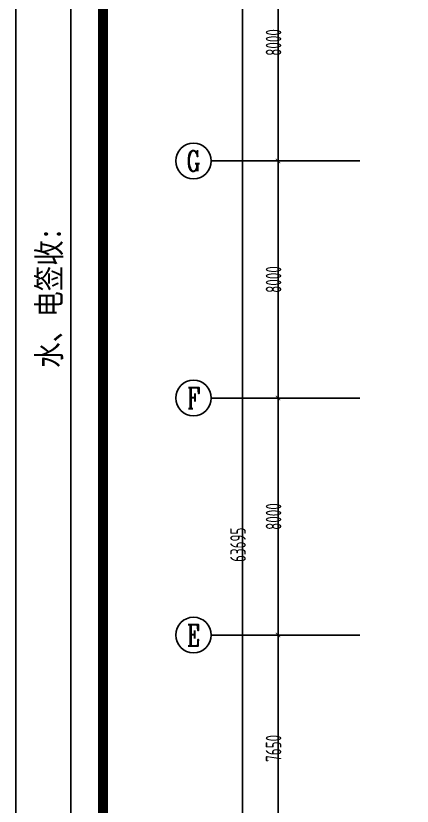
# Model space of a CAD drawing. Header units: inches. Extents: x 871252 to 1312932, y -88801 to 86720.
# Drawn here: x 873064 to 886440, y -59221 to -32545 of the extents above; entities that cross this region are included whole.
import ezdxf
from ezdxf.enums import TextEntityAlignment as Align

# ---------------------------------------------------------------- set-up
doc = ezdxf.new("R2010")
doc.units = ezdxf.units.IN
doc.header["$MEASUREMENT"] = 0
for name, color, linetype in [('AXIS', 3, 'Continuous'), ('AXIS_TEXT', 7, 'Continuous'), ('外框', 7, 'Continuous')]:
    doc.layers.add(name, color=color, linetype=linetype)
doc.styles.add('_TCH_AXIS', font='COMPLEX', dxfattribs={"bigfont": 'GBCBIG'})
doc.styles.add('_TCH_DIM_T3', font='TSSDENG', dxfattribs={"width": 0.64, "bigfont": 'TSSDCHN'})
doc.styles.add('COMPLEX', font='stylu.ttf')
doc.styles.add('宋体平面', font='', dxfattribs={"width": 0.8})
doc.styles.get('宋体平面').set_extended_font_data('SimSun')
doc.dimstyles.new('_TCH_ARCH&&150', dxfattribs={"dimtxt": 525, "dimasz": 150, "dimexe": 375, "dimexo": 450, "dimgap": 150, "dimtad": 1, "dimdec": 0, "dimzin": 0, "dimdsep": 46, "dimtxsty": '_TCH_DIM_T3', "dimblk": 'ARCHTICK', "dimcen": 0.09, "dimclrt": 7, "dimazin": 2, "dimtfac": 1, "dimtdec": 0, "dimtix": 1, "dimtmove": 2, "dimatfit": 3, "dimfxl": 0, "dimtolj": 1, "dimtzin": 0, "dimarcsym": 0})

# ---------------------------------------------------------------- blocks, each defined once
blk = doc.blocks.new('_ArchTick')
at = {"color": 0, "linetype": 'ByBlock', "const_width": 0.15}
blk.add_lwpolyline([(-0.5, -0.5), (0.5, 0.5)], dxfattribs=at)
blk = doc.blocks.new('*D118')
at = {"layer": 'AXIS', "color": 0, "lineweight": -2, "transparency": 16777216}
for p, q in [((884222, -53445), (881537, -53445)), ((881912, -61095), (881912, -53445)), ((884222, -61095), (881537, -61095))]:
    blk.add_line(p, q, dxfattribs=at)
at = {"layer": 'Defpoints', "color": 0, "transparency": 16777216}
for p in [(881912, -53445), (884672, -53445), (884672, -61095)]:
    blk.add_point(p, dxfattribs=at)
at = {"layer": 'AXIS', "color": 0, "lineweight": -2, "transparency": 16777216, "xscale": 150, "yscale": 150, "zscale": 150}
for p, rotation in [((881912, -53445), 90), ((881912, -61095), 270)]:
    blk.add_blockref('_ArchTick', p, dxfattribs=dict(at, rotation=rotation))
at = {"layer": 'AXIS', "color": 7, "transparency": 16777216, "insert": (881762, -57270), "char_height": 525, "attachment_point": 5, "rotation": 90, "style": '_TCH_DIM_T3'}
blk.add_mtext('\\A1;7650', dxfattribs=at)
blk = doc.blocks.new('*D119')
at = {"layer": 'AXIS', "color": 0, "lineweight": -2, "transparency": 16777216}
for p, q in [((884222, -45445), (881537, -45445)), ((881912, -53445), (881912, -45445)), ((884222, -53445), (881537, -53445))]:
    blk.add_line(p, q, dxfattribs=at)
at = {"layer": 'Defpoints', "color": 0, "transparency": 16777216}
for p in [(881912, -45445), (884672, -45445), (884672, -53445)]:
    blk.add_point(p, dxfattribs=at)
at = {"layer": 'AXIS', "color": 0, "lineweight": -2, "transparency": 16777216, "xscale": 150, "yscale": 150, "zscale": 150}
for p, rotation in [((881912, -45445), 90), ((881912, -53445), 270)]:
    blk.add_blockref('_ArchTick', p, dxfattribs=dict(at, rotation=rotation))
at = {"layer": 'AXIS', "color": 7, "transparency": 16777216, "insert": (881762, -49445), "char_height": 525, "attachment_point": 5, "rotation": 90, "style": '_TCH_DIM_T3'}
blk.add_mtext('\\A1;8000', dxfattribs=at)
blk = doc.blocks.new('*D120')
at = {"layer": 'AXIS', "color": 0, "lineweight": -2, "transparency": 16777216}
for p, q in [((884222, -37445), (881537, -37445)), ((881912, -45445), (881912, -37445)), ((884222, -45445), (881537, -45445))]:
    blk.add_line(p, q, dxfattribs=at)
at = {"layer": 'Defpoints', "color": 0, "transparency": 16777216}
for p in [(881912, -37445), (884672, -37445), (884672, -45445)]:
    blk.add_point(p, dxfattribs=at)
at = {"layer": 'AXIS', "color": 0, "lineweight": -2, "transparency": 16777216, "xscale": 150, "yscale": 150, "zscale": 150}
for p, rotation in [((881912, -37445), 90), ((881912, -45445), 270)]:
    blk.add_blockref('_ArchTick', p, dxfattribs=dict(at, rotation=rotation))
at = {"layer": 'AXIS', "color": 7, "transparency": 16777216, "insert": (881762, -41445), "char_height": 525, "attachment_point": 5, "rotation": 90, "style": '_TCH_DIM_T3'}
blk.add_mtext('\\A1;8000', dxfattribs=at)
blk = doc.blocks.new('*D121')
at = {"layer": 'AXIS', "color": 0, "lineweight": -2, "transparency": 16777216}
for p, q in [((884222, -29445), (881537, -29445)), ((881912, -37445), (881912, -29445)), ((884222, -37445), (881537, -37445))]:
    blk.add_line(p, q, dxfattribs=at)
at = {"layer": 'Defpoints', "color": 0, "transparency": 16777216}
for p in [(881912, -29445), (884672, -29445), (884672, -37445)]:
    blk.add_point(p, dxfattribs=at)
at = {"layer": 'AXIS', "color": 0, "lineweight": -2, "transparency": 16777216, "xscale": 150, "yscale": 150, "zscale": 150}
for p, rotation in [((881912, -29445), 90), ((881912, -37445), 270)]:
    blk.add_blockref('_ArchTick', p, dxfattribs=dict(at, rotation=rotation))
at = {"layer": 'AXIS', "color": 7, "transparency": 16777216, "insert": (881762, -33445), "char_height": 525, "attachment_point": 5, "rotation": 90, "style": '_TCH_DIM_T3'}
blk.add_mtext('\\A1;8000', dxfattribs=at)
blk = doc.blocks.new('*D124')
at = {"layer": 'AXIS', "color": 0, "lineweight": -2, "transparency": 16777216}
for p, q in [((884222, -18550), (880337, -18550)), ((880712, -82245), (880712, -18550)), ((884222, -82245), (880337, -82245))]:
    blk.add_line(p, q, dxfattribs=at)
at = {"layer": 'Defpoints', "color": 0, "transparency": 16777216}
for p in [(880712, -18550), (884672, -18550), (884672, -82245)]:
    blk.add_point(p, dxfattribs=at)
at = {"layer": 'AXIS', "color": 0, "lineweight": -2, "transparency": 16777216, "xscale": 150, "yscale": 150, "zscale": 150}
for p, rotation in [((880712, -18550), 90), ((880712, -82245), 270)]:
    blk.add_blockref('_ArchTick', p, dxfattribs=dict(at, rotation=rotation))
at = {"layer": 'AXIS', "color": 7, "transparency": 16777216, "insert": (880562, -50397), "char_height": 525, "attachment_point": 5, "rotation": 90, "style": '_TCH_DIM_T3'}
blk.add_mtext('\\A1;63695', dxfattribs=at)
blk = doc.blocks.new('_AXISO')
blk.add_circle((0, 0), 0.5)
at = {"layer": 'AXIS_TEXT', "style": 'COMPLEX', "width": 1.041667}
blk.add_attdef('A', text='', height=0.56, dxfattribs=at).set_placement((-0.25, -0.28), (0.25, -0.28), align=Align.FIT)

msp = doc.modelspace()

# ---------------------------------------------------------------- linework, layer by layer
at = {"layer": 'AXIS'}
for p, q in [((884672, -37444.6), (879661.5, -37444.6)), ((884672, -45444.6), (879661.5, -45444.6)), ((884672, -53444.6), (879661.5, -53444.6))]:
    msp.add_line(p, q, dxfattribs=at)
at = {"layer": '外框', "lineweight": -2}
for p, q in [((873063.6, -87928.3), (873063.6, -8690.5)), ((874915.1, -88019.3), (874915.1, -8690.5))]:
    msp.add_line(p, q, dxfattribs=at)
at = {"layer": '外框', "lineweight": -2, "const_width": 330.9}
msp.add_lwpolyline([(879313.3, -86975.1), (983553.9, -86975.1, 0.4142136), (986863.1, -83665.9), (986863.1, -13071.6, 0.4142136), (983553.9, -9762.4), (879313.3, -9762.4, 0.4142136), (876004.1, -13071.6), (876004.1, -83665.9, 0.4142136)], format="xyb", close=True, dxfattribs=at)

# ---------------------------------------------------------------- block references
at = {"layer": 'AXIS'}
ref = msp.add_blockref('_AXISO', (879061.5, -37444.6), dxfattribs=dict(at, xscale=1200, yscale=1200, zscale=1200))
ref.add_attrib('A', 'G', dxfattribs={"layer": 'AXIS_TEXT', "height": 692.8, "style": '_TCH_AXIS', "width": 0.8}).set_placement((878824, -37791), (879299, -37791), align=Align.FIT)
ref = msp.add_blockref('_AXISO', (879061.5, -45444.6), dxfattribs=dict(at, xscale=1200, yscale=1200, zscale=1200))
ref.add_attrib('A', 'F', dxfattribs={"layer": 'AXIS_TEXT', "height": 717.3, "style": '_TCH_AXIS', "width": 0.8}).set_placement((878842.9, -45803.3), (879280.1, -45803.3), align=Align.FIT)
ref = msp.add_blockref('_AXISO', (879061.5, -53444.6), dxfattribs=dict(at, xscale=1200, yscale=1200, zscale=1200))
ref.add_attrib('A', 'E', dxfattribs={"layer": 'AXIS_TEXT', "height": 717.3, "style": '_TCH_AXIS', "width": 0.8}).set_placement((878842.9, -53803.3), (879280.1, -53803.3), align=Align.FIT)

# ---------------------------------------------------------------- texts
at = {"layer": '外框', "lineweight": -2, "style": '宋体平面', "width": 0.8}
msp.add_text('业主签收:                                      土建签收:                                     水、电签收:', height=788.414, rotation=90, dxfattribs=at).set_placement((874579.6, -84344.7))

# ---------------------------------------------------------------- dimensions: what is measured, and where the dimension line sits
at = {"layer": 'AXIS'}
for p1, p2, distance, picture, middle in [((884672.0178, -82244.6343), (884672.0178, -18550.0611), 3960.5, '*D124', (880561.5178, -50397.3477)), ((884672, -37444.6), (884672, -29444.6), 2760.5, '*D121', (881761.5, -33444.6)), ((884672, -45444.6), (884672, -37444.6), 2760.5, '*D120', (881761.5, -41444.6)), ((884672, -53444.6), (884672, -45444.6), 2760.5, '*D119', (881761.5, -49444.6)), ((884672, -61094.6), (884672, -53444.6), 2760.5, '*D118', (881761.5, -57269.6))]:
    dim = msp.add_aligned_dim(p1=p1, p2=p2, distance=distance, dimstyle='_TCH_ARCH&&150', dxfattribs=at)
    dim.commit()
    dim.dimension.update_dxf_attribs({"geometry": picture, "text_midpoint": middle})

doc.saveas('drawing.dxf')
